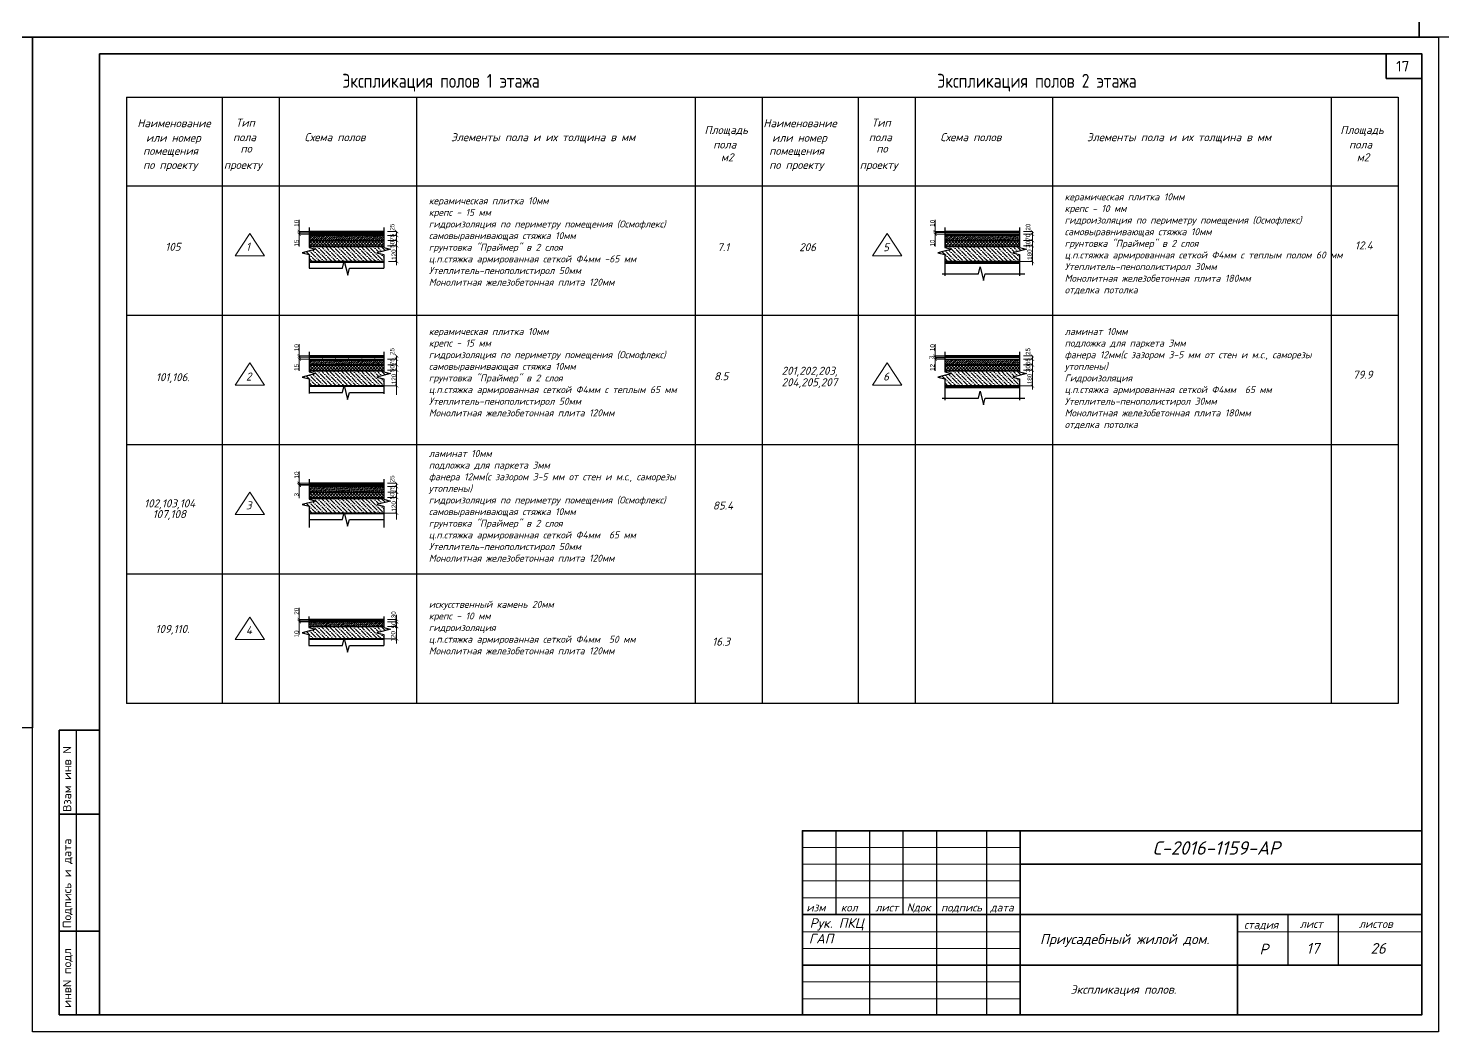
# Model space of a CAD drawing. Extents: x -12289450 to -10763036, y -7834513 to -6150123.
# Drawn here: x -11034430 to -11004010, y -7715920 to -7694349 of the extents above; entities that cross this region are included whole.
import ezdxf

# ---------------------------------------------------------------- set-up
doc = ezdxf.new("R2010")
doc.units = 0
doc.header["$LTSCALE"] = 25
for name, color, linetype in [('003-ТЕКСТ', 7, 'Continuous'), ('1рамка1', 7, 'Continuous'), ('Annotation - Text', 7, 'Continuous'), ('ArchiCAD', 7, 'Continuous'), ('kassa', 7, 'Continuous'), ('Новое', 51, 'Continuous')]:
    doc.layers.add(name, color=color, linetype=linetype)
for name, color, linetype, lineweight in [('SHTRIH', 253, 'Continuous', 5), ('РАЗМЕРЫ AMS', 5, 'Continuous', 15), ('Рамка', 7, 'Continuous', 0), ('таблица', 7, 'Continuous', 30), ('Текст AMS', 7, 'Continuous', 9), ('штриховка', 252, 'Continuous', 9)]:
    doc.layers.add(name, color=color, linetype=linetype, lineweight=lineweight)
doc.styles.add('ARIAL', font='isocpeui.ttf')
doc.styles.add('gismo', font='isocpeui.ttf')
doc.styles.add('GOST 2.304', font='cs_gost2304.shx')
doc.styles.add('SIMP701', font='simplex701.shx')
doc.styles.get("Standard").update_dxf_attribs({"font": 'arial.ttf'})
doc.styles.add('Style-Arial', font='arial.ttf')

# ---------------------------------------------------------------- blocks, each defined once
blk = doc.blocks.new('_ArchTick')
at = {"color": 0, "linetype": 'ByBlock', "const_width": 0.15}
blk.add_lwpolyline([(-0.5, -0.5), (0.5, 0.5)], dxfattribs=at)

msp = doc.modelspace()

# ---------------------------------------------------------------- hatches: boundary and pattern name
at = {"layer": 'SHTRIH', "ltscale": 100}
h = msp.add_hatch(dxfattribs=at)
h.set_pattern_fill('BRASS,_O', color=256, scale=9.545269, angle=90)
h.set_pattern_definition([(90, (878774.76, -1630699.67), (-60.6124584, 4e-15), []), (90, (878744.45, -1630699.67), (-60.6124584, 4e-15), [30.3062292, -15.1531146])])
h.paths.add_polyline_path([(-11028392.3, -7698743.1), (-11026785.3, -7698743.1), (-11026785.3, -7698718.7), (-11028392.3, -7698718.7)])
h = msp.add_hatch(dxfattribs=at)
h.set_pattern_fill('DOLMIT', color=256, scale=3.695928)
h.set_pattern_definition([(0, (-11028392.334, -7698790.86), (0, 23.46914), []), (45, (-11028392.334, -7698790.86), (-46.9383, 46.9383), [33.1904, -66.3808])])
h.paths.add_polyline_path([(-11026785.3, -7698777.9), (-11028392.3, -7698777.9), (-11028392.3, -7698790.9), (-11026785.3, -7698790.9)])
at = {"layer": 'SHTRIH', "ltscale": 4}
h = msp.add_hatch(dxfattribs=at)
h.set_pattern_fill('ANSI36', color=256, scale=9.545269, style=0)
h.set_pattern_definition([(45, (124776.266, -1338704.81), (16.072305134, 58.93178549), [75.765573, -15.1531146, 0, -15.1531146])])
h.paths.add_polyline_path([(-11028392.3, -7698803.8), (-11028392.3, -7698912.3), (-11026785.3, -7698912.3), (-11026785.3, -7698803.8)])
at = {"layer": 'SHTRIH', "ltscale": 100}
h = msp.add_hatch(dxfattribs=at)
h.set_pattern_fill('ANSI37', color=256, scale=14.783713)
h.set_pattern_definition([(45, (124776.266, -1338704.81), (-33.19038159, 33.19038159), []), (135, (124776.266, -1338704.81), (-33.19038159, -33.19038159), [])])
h.paths.add_polyline_path([(-11028392.3, -7698912.3), (-11028392.3, -7699025.1), (-11026785.3, -7699025.1), (-11026785.3, -7698912.3), (-11026788.2, -7698912.3)])
h = msp.add_hatch(dxfattribs=at)
h.set_pattern_fill('BRASS,_O', color=256, scale=9.545269, angle=90)
h.set_pattern_definition([(90, (892449.86, -1630699.67), (-60.6124584, 4e-15), []), (90, (892419.554, -1630699.67), (-60.6124584, 4e-15), [30.3062292, -15.1531146])])
h.paths.add_polyline_path([(-11014717.2, -7698741.5), (-11013110.2, -7698741.5), (-11013110.2, -7698718.7), (-11014717.2, -7698718.7)])
h = msp.add_hatch(dxfattribs=at)
h.set_pattern_fill('DOLMIT', color=256, scale=3.695928)
h.set_pattern_definition([(0, (-11014717.232, -7698790.86), (0, 23.46914), []), (45, (-11014717.23, -7698790.86), (-46.9383, 46.9383), [33.1904, -66.3808])])
h.paths.add_polyline_path([(-11013110.2, -7698777.9), (-11014717.2, -7698777.9), (-11014717.2, -7698790.9), (-11013110.2, -7698790.9)])
at = {"layer": 'SHTRIH', "ltscale": 4}
h = msp.add_hatch(dxfattribs=at)
h.set_pattern_fill('ANSI36', color=256, scale=9.545269, style=0)
h.set_pattern_definition([(45, (138451.368, -1338704.81), (16.072305134, 58.93178549), [75.765573, -15.1531146, 0, -15.1531146])])
h.paths.add_polyline_path([(-11014717.2, -7698796.2), (-11014717.2, -7698912.3), (-11013110.2, -7698912.3), (-11013110.2, -7698796.2)])
at = {"layer": 'SHTRIH', "ltscale": 100}
h = msp.add_hatch(dxfattribs=at)
h.set_pattern_fill('ANSI37', color=256, scale=14.783713)
h.set_pattern_definition([(45, (138451.37, -1338704.81), (-33.19038159, 33.19038159), []), (135, (138451.37, -1338704.81), (-33.19038159, -33.19038159), [])])
h.paths.add_polyline_path([(-11014717.2, -7698912.3), (-11014717.2, -7699025.1), (-11013110.2, -7699025.1), (-11013110.2, -7698912.3), (-11013113.1, -7698912.3)])
at = {"layer": 'SHTRIH', "ltscale": 4}
h = msp.add_hatch(dxfattribs=at)
h.set_pattern_fill('ANSI36', color=256, scale=19.090538, angle=90, style=0)
h.set_pattern_definition([(135, (124776.266, -1338704.81), (-117.86357098, 32.14461027), [151.531146, -30.3062292, 0, -30.3062292])])
h.paths.add_polyline_path([(-11026785.3, -7699363.5), (-11026785.3, -7699211.3), (-11026933.2, -7699174.4), (-11026637.5, -7699100.4), (-11026785.3, -7699063.5), (-11026785.3, -7699042.5), (-11028392.3, -7699042.5), (-11028392.3, -7699063.5), (-11028244.5, -7699100.4), (-11028540.2, -7699174.4), (-11028392.3, -7699211.3), (-11028392.3, -7699363.5)])
h = msp.add_hatch(dxfattribs=at)
h.set_pattern_fill('ANSI36', color=256, scale=19.090538, angle=90, style=0)
h.set_pattern_definition([(135, (138451.37, -1338704.81), (-117.86357098, 32.14461027), [151.531146, -30.3062292, 0, -30.3062292])])
h.paths.add_polyline_path([(-11013110.2, -7699363.5), (-11013110.2, -7699211.3), (-11013258.1, -7699174.4), (-11012962.4, -7699100.4), (-11013110.2, -7699063.5), (-11013110.2, -7699042.5), (-11014717.2, -7699042.5), (-11014717.2, -7699063.5), (-11014569.4, -7699100.4), (-11014865.1, -7699174.4), (-11014717.2, -7699211.3), (-11014717.2, -7699363.5)])
at = {"layer": 'SHTRIH', "ltscale": 100}
h = msp.add_hatch(dxfattribs=at)
h.set_pattern_fill('BRASS,_O', color=256, scale=9.545269, angle=90)
h.set_pattern_definition([(90, (878774.715, -1633372.496), (-60.6124584, 4e-15), []), (90, (878744.41, -1633372.496), (-60.6124584, 4e-15), [30.3062292, -15.1531146])])
h.paths.add_polyline_path([(-11028392.4, -7701391.6), (-11028392.4, -7701421.1), (-11026785.4, -7701421.1), (-11026785.4, -7701391.6)])
h = msp.add_hatch(dxfattribs=at)
h.set_pattern_fill('BRASS,_O', color=256, scale=9.545269, angle=90)
h.set_pattern_definition([(90, (892449.805, -1633372.496), (-60.6124584, 4e-15), []), (90, (892419.5, -1633372.496), (-60.6124584, 4e-15), [30.3062292, -15.1531146])])
h.paths.add_polyline_path([(-11014717.3, -7701391.6), (-11014717.3, -7701421.1), (-11013110.3, -7701421.1), (-11013110.3, -7701391.6)])
h = msp.add_hatch(dxfattribs=at)
h.set_pattern_fill('DOLMIT', color=256, scale=3.695928)
h.set_pattern_definition([(0, (-11028392.378, -7701463.688), (0, 23.46914), []), (45, (-11028392.38, -7701463.69), (-46.9383, 46.9383), [33.1904, -66.3808])])
h.paths.add_polyline_path([(-11026785.4, -7701450.7), (-11028392.4, -7701450.7), (-11028392.4, -7701463.7), (-11026785.4, -7701463.7)])
at = {"layer": 'SHTRIH', "ltscale": 4}
h = msp.add_hatch(dxfattribs=at)
h.set_pattern_fill('ANSI36', color=256, scale=9.545269, style=0)
h.set_pattern_definition([(45, (124776.223, -1341377.64), (16.072305134, 58.93178549), [75.765573, -15.1531146, 0, -15.1531146])])
h.paths.add_polyline_path([(-11026785.4, -7701486.3), (-11028392.4, -7701486.3), (-11028392.4, -7701585.1), (-11026785.4, -7701585.1)])
at = {"layer": 'SHTRIH', "ltscale": 100}
h = msp.add_hatch(dxfattribs=at)
h.set_pattern_fill('ANSI37', color=256, scale=14.783713)
h.set_pattern_definition([(45, (124776.223, -1341377.64), (-33.19038159, 33.19038159), []), (135, (124776.223, -1341377.64), (-33.19038159, -33.19038159), [])])
h.paths.add_polyline_path([(-11028392.4, -7701585.1), (-11028392.4, -7701697.9), (-11026785.4, -7701697.9), (-11026785.4, -7701585.1), (-11026788.3, -7701585.1)])
at = {"layer": 'SHTRIH', "ltscale": 4}
h = msp.add_hatch(dxfattribs=at)
h.set_pattern_fill('ANSI36', color=256, scale=9.545269, style=0)
h.set_pattern_definition([(45, (138451.312, -1341377.64), (16.072305134, 58.93178549), [75.765573, -15.1531146, 0, -15.1531146])])
h.paths.add_polyline_path([(-11014717.3, -7701463.7), (-11014717.3, -7701585.1), (-11013110.3, -7701585.1), (-11013110.3, -7701463.7)])
at = {"layer": 'SHTRIH', "ltscale": 100}
h = msp.add_hatch(dxfattribs=at)
h.set_pattern_fill('ANSI37', color=256, scale=14.783713)
h.set_pattern_definition([(45, (138451.312, -1341377.64), (-33.19038159, 33.19038159), []), (135, (138451.312, -1341377.64), (-33.19038159, -33.19038159), [])])
h.paths.add_polyline_path([(-11014717.3, -7701585.1), (-11014717.3, -7701697.9), (-11013110.3, -7701697.9), (-11013110.3, -7701585.1), (-11013113.2, -7701585.1)])
at = {"layer": 'SHTRIH', "ltscale": 4}
h = msp.add_hatch(dxfattribs=at)
h.set_pattern_fill('ANSI36', color=256, scale=19.090538, angle=90, style=0)
h.set_pattern_definition([(135, (124776.22, -1341377.64), (-117.86357098, 32.14461027), [151.531146, -30.3062292, 0, -30.3062292])])
h.paths.add_polyline_path([(-11026785.4, -7702036.4), (-11026785.4, -7701884.1), (-11026933.2, -7701847.2), (-11026637.5, -7701773.3), (-11026785.4, -7701736.3), (-11026785.4, -7701715.3), (-11028392.4, -7701715.3), (-11028392.4, -7701736.3), (-11028244.5, -7701773.3), (-11028540.2, -7701847.2), (-11028392.4, -7701884.1), (-11028392.4, -7702036.4)])
h = msp.add_hatch(dxfattribs=at)
h.set_pattern_fill('ANSI36', color=256, scale=19.090538, angle=90, style=0)
h.set_pattern_definition([(135, (138451.31, -1341377.64), (-117.86357098, 32.14461027), [151.531146, -30.3062292, 0, -30.3062292])])
h.paths.add_polyline_path([(-11013110.3, -7702036.4), (-11013110.3, -7701884.1), (-11013258.1, -7701847.2), (-11012962.5, -7701773.3), (-11013110.3, -7701736.3), (-11013110.3, -7701715.3), (-11014717.3, -7701715.3), (-11014717.3, -7701736.3), (-11014569.5, -7701773.3), (-11014865.1, -7701847.2), (-11014717.3, -7701884.1), (-11014717.3, -7702036.4)])
h = msp.add_hatch(dxfattribs=at)
h.set_pattern_fill('ANSI36', color=256, scale=9.545269, style=0)
h.set_pattern_definition([(45, (124776.28, -1344116.06), (16.072305134, 58.93178549), [75.765573, -15.1531146, 0, -15.1531146])])
h.paths.add_polyline_path([(-11028392.3, -7704202.1), (-11028392.3, -7704323.5), (-11026785.3, -7704323.5), (-11026785.3, -7704202.1)])
at = {"layer": 'SHTRIH', "ltscale": 100}
h = msp.add_hatch(dxfattribs=at)
h.set_pattern_fill('ANSI37', color=256, scale=14.783713)
h.set_pattern_definition([(45, (124776.28, -1344116.06), (-33.19038159, 33.19038159), []), (135, (124776.28, -1344116.06), (-33.19038159, -33.19038159), [])])
h.paths.add_polyline_path([(-11028392.3, -7704323.5), (-11028392.3, -7704436.3), (-11026785.3, -7704436.3), (-11026785.3, -7704323.5), (-11026788.2, -7704323.5)])
at = {"layer": 'SHTRIH', "ltscale": 4}
h = msp.add_hatch(dxfattribs=at)
h.set_pattern_fill('ANSI36', color=256, scale=19.090538, angle=90, style=0)
h.set_pattern_definition([(135, (124776.28, -1344116.06), (-117.86357098, 32.14461027), [151.531146, -30.3062292, 0, -30.3062292])])
h.paths.add_polyline_path([(-11026785.3, -7704774.8), (-11026785.3, -7704622.6), (-11026933.2, -7704585.6), (-11026637.5, -7704511.7), (-11026785.3, -7704474.7), (-11026785.3, -7704453.7), (-11028392.3, -7704453.7), (-11028392.3, -7704474.7), (-11028244.5, -7704511.7), (-11028540.2, -7704585.6), (-11028392.3, -7704622.6), (-11028392.3, -7704774.8)])
at = {"layer": 'SHTRIH', "ltscale": 100}
h = msp.add_hatch(dxfattribs=at)
h.set_pattern_fill('BRASS,_O', color=256, scale=9.545269, angle=90)
h.set_pattern_definition([(90, (878774.32, -1639039.23), (-60.6124584, 4e-15), []), (90, (878744.015, -1639039.23), (-60.6124584, 4e-15), [30.3062292, -15.1531146])])
h.paths.add_polyline_path([(-11028392.8, -7707058.3), (-11028392.8, -7707087.9), (-11026785.8, -7707087.9), (-11026785.8, -7707058.3)])
at = {"layer": 'SHTRIH', "ltscale": 4}
h = msp.add_hatch(dxfattribs=at)
h.set_pattern_fill('ANSI36', color=256, scale=9.545269, style=0)
h.set_pattern_definition([(45, (124775.83, -1346990.805), (16.072305134, 58.93178549), [75.765573, -15.1531146, 0, -15.1531146])])
h.paths.add_polyline_path([(-11026785.8, -7707109.9), (-11028392.8, -7707109.9), (-11028392.8, -7707211.1), (-11026785.8, -7707211.1)])
h = msp.add_hatch(dxfattribs=at)
h.set_pattern_fill('ANSI36', color=256, scale=19.090538, angle=90, style=0)
h.set_pattern_definition([(135, (124775.83, -1346873.5), (-117.86357098, 32.14461027), [151.531146, -30.3062292, 0, -30.3062292])])
h.paths.add_polyline_path([(-11026785.8, -7707473.1), (-11026785.8, -7707380), (-11026933.6, -7707343), (-11026637.9, -7707269.1), (-11026785.8, -7707232.2), (-11026785.8, -7707211.1), (-11028392.8, -7707211.1), (-11028392.8, -7707232.2), (-11028244.9, -7707269.1), (-11028540.6, -7707343), (-11028392.8, -7707380), (-11028392.8, -7707473.1)])

# ---------------------------------------------------------------- linework, layer by layer
at = {"lineweight": 30}
for p, q in [((-11032318.6, -7695831.4), (-11018643.3, -7695831.4)), ((-11032318.6, -7695831.4), (-11032318.3, -7708862.9)), ((-11030259.8, -7695831.4), (-11030259.6, -7708862.9)), ((-11029033.2, -7695831.4), (-11029033, -7708862.9)), ((-11026077.7, -7695831.4), (-11026077.4, -7708862.9)), ((-11020085.9, -7695831.7), (-11020085.6, -7708862.9)), ((-11018643.6, -7695831.4), (-11004968.3, -7695831.4)), ((-11018643.5, -7695831.4), (-11018643.1, -7708862.9)), ((-11016584.8, -7695831.4), (-11016584.5, -7708862.9)), ((-11015358.2, -7695831.4), (-11015357.9, -7708862.9)), ((-11012402.7, -7695831.4), (-11012402.4, -7708862.9)), ((-11006410.9, -7695831.7), (-11006410.6, -7708862.9)), ((-11004968.6, -7695831.4), (-11004968.6, -7708862.9)), ((-11018643.3, -7697743), (-11032318.6, -7697743)), ((-11004968.6, -7697743), (-11018643.8, -7697743)), ((-11004968.3, -7697743), (-11018643.6, -7697743)), ((-11018643.3, -7700522.9), (-11032318.5, -7700522.9)), ((-11018643.3, -7700522.9), (-11032318.5, -7700522.9)), ((-11004968.6, -7700522.9), (-11018643.8, -7700522.9)), ((-11018643.3, -7703302.9), (-11032318.4, -7703302.9)), ((-11004968.6, -7703302.9), (-11018643.8, -7703302.9)), ((-11018643.8, -7706082.9), (-11032319, -7706082.9)), ((-11018643.8, -7708862.9), (-11032319, -7708862.9)), ((-11018643.1, -7708862.9), (-11032318.3, -7708862.9)), ((-11004968, -7708862.9), (-11018643.1, -7708862.9))]:
    msp.add_line(p, q, dxfattribs=at)
at = {"linetype": 'Continuous', "lineweight": 30}
msp.add_line((-11032899.6, -7711480), (-11032899.6, -7710293.9), dxfattribs=at)
at = {"layer": '1рамка1', "color": 5, "ltscale": 10}
for p, q in [((-11028392.3, -7698777.9), (-11026785.3, -7698777.9)), ((-11014717.2, -7698777.9), (-11013110.2, -7698777.9)), ((-11028392.3, -7699363.5), (-11026785.3, -7699363.5)), ((-11028392.3, -7699373.2), (-11026785.3, -7699373.2)), ((-11014717.3, -7699395), (-11013110.3, -7699395)), ((-11028392.4, -7701421.1), (-11026785.4, -7701421.1)), ((-11014717.3, -7701421.1), (-11013110.3, -7701421.1)), ((-11028392.4, -7702036.4), (-11026785.4, -7702036.4)), ((-11014717.3, -7702067.8), (-11013110.3, -7702067.8)), ((-11028392.3, -7704159.6), (-11026785.3, -7704159.6)), ((-11028392.3, -7704174), (-11026785.3, -7704174)), ((-11028392.4, -7704765.1), (-11026785.4, -7704765.1)), ((-11028392.4, -7704774.8), (-11026785.4, -7704774.8)), ((-11028392.8, -7707087.9), (-11026785.8, -7707087.9))]:
    msp.add_line(p, q, dxfattribs=at)
at = {"layer": '1рамка1', "color": 5, "lineweight": 40, "ltscale": 10}
for p, q in [((-11028392.3, -7698912.3), (-11026785.3, -7698912.3)), ((-11014717.2, -7698912.3), (-11013110.2, -7698912.3)), ((-11028392.3, -7699363.5), (-11026785.3, -7699363.5)), ((-11014717.1, -7699363.5), (-11013110.2, -7699363.5)), ((-11028392.4, -7701585.1), (-11026785.4, -7701585.1)), ((-11014717.3, -7701585.1), (-11013110.3, -7701585.1)), ((-11028392.3, -7702036.4), (-11026785.3, -7702036.4)), ((-11014717.2, -7702036.4), (-11013110.2, -7702036.4)), ((-11028392.3, -7704323.5), (-11026785.3, -7704323.5)), ((-11028392.2, -7704774.8), (-11026785.2, -7704774.8)), ((-11028392.7, -7707473.1), (-11026785.7, -7707473.1))]:
    msp.add_line(p, q, dxfattribs=at)
at = {"layer": '1рамка1', "color": 5, "lineweight": 30, "ltscale": 10}
for p, q in [((-11028392.3, -7699025.1), (-11026785.3, -7699025.1)), ((-11014717.2, -7699025.1), (-11013110.2, -7699025.1)), ((-11028392.4, -7701697.9), (-11026785.4, -7701697.9)), ((-11014717.3, -7701697.9), (-11013110.3, -7701697.9)), ((-11028392.3, -7704436.3), (-11026785.3, -7704436.3)), ((-11028392.8, -7707211.1), (-11026785.8, -7707211.1)), ((-11028392.8, -7707211.1), (-11026785.8, -7707211.1))]:
    msp.add_line(p, q, dxfattribs=at)
at = {"layer": '1рамка1', "color": 5, "linetype": 'Continuous', "ltscale": 10}
for points in [[(-11028392.3, -7698628.2), (-11028392.3, -7699063.5), (-11028244.5, -7699100.4), (-11028540.2, -7699174.4), (-11028392.3, -7699211.3), (-11028392.3, -7699505.2)], [(-11026785.3, -7698628.2), (-11026785.3, -7699063.5), (-11026637.5, -7699100.4), (-11026933.2, -7699174.4), (-11026785.3, -7699211.3), (-11026785.3, -7699505.2)], [(-11014717.2, -7698628.2), (-11014717.2, -7699063.5), (-11014569.4, -7699100.4), (-11014865.1, -7699174.4), (-11014717.2, -7699211.3), (-11014717.2, -7699671.9)], [(-11013110.2, -7698628.2), (-11013110.2, -7699063.5), (-11012962.4, -7699100.4), (-11013258.1, -7699174.4), (-11013110.2, -7699211.3), (-11013110.2, -7699671.9)], [(-11028392.3, -7699505.2), (-11027671.7, -7699505.2), (-11027634.7, -7699357.3), (-11027560.8, -7699653), (-11027523.8, -7699505.2), (-11026785.3, -7699505.2)], [(-11014778, -7699625.6), (-11013996.7, -7699625.6), (-11013959.7, -7699477.8), (-11013885.8, -7699773.5), (-11013848.8, -7699625.6), (-11012999.4, -7699625.6)], [(-11028392.4, -7701301.1), (-11028392.4, -7701736.3), (-11028244.5, -7701773.3), (-11028540.2, -7701847.2), (-11028392.4, -7701884.1), (-11028392.4, -7702201)], [(-11026785.4, -7701301.1), (-11026785.4, -7701736.3), (-11026637.5, -7701773.3), (-11026933.2, -7701847.2), (-11026785.4, -7701884.1), (-11026785.4, -7702210.4)], [(-11014717.3, -7701301.1), (-11014717.3, -7701736.3), (-11014569.5, -7701773.3), (-11014865.1, -7701847.2), (-11014717.3, -7701884.1), (-11014717.3, -7702344.7)], [(-11013110.3, -7701301.1), (-11013110.3, -7701736.3), (-11012962.5, -7701773.3), (-11013258.1, -7701847.2), (-11013110.3, -7701884.1), (-11013110.3, -7702344.7)], [(-11028392.4, -7702178), (-11027671.8, -7702178), (-11027634.8, -7702030.2), (-11027560.9, -7702325.8), (-11027524, -7702178), (-11026785.4, -7702178)], [(-11014778, -7702298.5), (-11013996.7, -7702298.5), (-11013959.8, -7702150.6), (-11013885.8, -7702446.3), (-11013848.9, -7702298.5), (-11012999.4, -7702298.5)], [(-11028392.3, -7704039.5), (-11028392.3, -7704474.7), (-11028244.5, -7704511.7), (-11028540.2, -7704585.6), (-11028392.3, -7704622.6), (-11028392.3, -7705083.1)], [(-11028392.4, -7704039.5), (-11028392.4, -7704474.7), (-11028244.5, -7704511.7), (-11028540.2, -7704585.6), (-11028392.4, -7704622.6), (-11028392.4, -7704906.8)], [(-11026785.3, -7704039.5), (-11026785.3, -7704474.7), (-11026637.5, -7704511.7), (-11026933.2, -7704585.6), (-11026785.3, -7704622.6), (-11026785.3, -7705083.1)], [(-11026785.4, -7704039.5), (-11026785.4, -7704474.7), (-11026637.5, -7704511.7), (-11026933.2, -7704585.6), (-11026785.4, -7704622.6), (-11026785.3, -7704906.8)], [(-11028392.4, -7704906.8), (-11027671.8, -7704906.8), (-11027634.8, -7704759), (-11027560.9, -7705054.6), (-11027524, -7704906.8), (-11026785.4, -7704906.8)], [(-11028392.8, -7706990.3), (-11028392.8, -7707232.2), (-11028244.9, -7707269.1), (-11028540.6, -7707343), (-11028392.8, -7707380), (-11028392.8, -7707614.7)], [(-11026785.8, -7706990.3), (-11026785.8, -7707232.2), (-11026637.9, -7707269.1), (-11026933.6, -7707343), (-11026785.8, -7707380), (-11026785.8, -7707614.7)], [(-11028392.8, -7707614.7), (-11027672.2, -7707614.7), (-11027635.3, -7707466.9), (-11027561.4, -7707762.6), (-11027524.4, -7707614.7), (-11026785.8, -7707614.7)]]:
    msp.add_lwpolyline(points, dxfattribs=at)
at = {"layer": 'ArchiCAD', "color": 7, "linetype": 'Continuous', "lineweight": 35}
for p, q in [((-11033763.5, -7709439.9), (-11032899.6, -7709439.9)), ((-11033763.5, -7709439.9), (-11033763.5, -7715559.8)), ((-11033763.6, -7711239.8), (-11032899.6, -7711239.8)), ((-11017780.1, -7711599.8), (-11004460.1, -7711599.8)), ((-11013100.1, -7711599.8), (-11013100.1, -7715559.8)), ((-11013100.1, -7712319.8), (-11004460.1, -7712319.8)), ((-11017780.1, -7713399.8), (-11004460.1, -7713399.8)), ((-11008420.1, -7713399.8), (-11008420.1, -7715559.8)), ((-11033763.6, -7713759.8), (-11032899.6, -7713759.8)), ((-11017780.1, -7714491.2), (-11004460.1, -7714491.2)), ((-11033763.6, -7715559.8), (-11032899.6, -7715559.8))]:
    msp.add_line(p, q, dxfattribs=at)
at = {"layer": 'ArchiCAD', "color": 7, "linetype": 'Continuous', "lineweight": 25}
msp.add_line((-11032899.6, -7715198.7), (-11032899.6, -7711239.8), dxfattribs=at)
at = {"layer": 'ArchiCAD', "color": 7, "linetype": 'Continuous', "lineweight": 35}
for points in [[(-11032899.6, -7694896.2), (-11004460.1, -7694896.2), (-11004460.1, -7715559.8), (-11032899.6, -7715559.8)], [(-11004460.1, -7715559.8), (-11017780.1, -7715559.8), (-11017780.1, -7711599.8), (-11004460.1, -7711599.8), (-11004460.1, -7715559.8)]]:
    msp.add_lwpolyline(points, close=True, dxfattribs=at)
at = {"layer": 'ArchiCAD', "color": 7, "linetype": 'Continuous', "lineweight": 35, "extrusion": (1, 0, 0), "elevation": -11005222.4}
msp.add_lwpolyline([(-7694896.2, 0), (-7695429.8, 0)], dxfattribs=at)
at = {"layer": 'ArchiCAD', "color": 7, "linetype": 'Continuous', "lineweight": 35, "extrusion": (0, 1, 0), "elevation": -7695429.8}
msp.add_lwpolyline([(11005222.4, 0), (11004460.1, 0)], dxfattribs=at)
at = {"layer": 'kassa', "lineweight": 15}
for p, q in [((-11017780.1, -7711959.8), (-11013100.1, -7711959.8)), ((-11013100.1, -7712319.8), (-11017780.1, -7712319.8)), ((-11017780.1, -7712679.8), (-11013100.1, -7712679.8)), ((-11017780.1, -7713039.8), (-11013100.1, -7713039.8)), ((-11017780.1, -7713771.2), (-11013100.1, -7713771.2)), ((-11008420.1, -7713771.2), (-11004460.1, -7713771.2)), ((-11017780.1, -7714131.2), (-11013100.1, -7714131.2)), ((-11017780.1, -7714491.2), (-11013100.1, -7714491.2)), ((-11017780.1, -7714851.2), (-11013100.1, -7714851.2)), ((-11017780.1, -7715211.2), (-11013100.1, -7715211.2))]:
    msp.add_line(p, q, dxfattribs=at)
at = {"layer": 'Новое', "color": 7, "linetype": 'Continuous'}
for p, q in [((-11033403.5, -7709439.9), (-11033403.5, -7715559.8)), ((-11017780.1, -7711599.8), (-11017780.1, -7715559.8)), ((-11017060.1, -7711599.8), (-11017060.1, -7713399.8)), ((-11016340.1, -7711599.8), (-11016340.1, -7715559.8)), ((-11015620.1, -7711599.8), (-11015620.1, -7713399.8)), ((-11014900.1, -7711599.8), (-11014900.1, -7715559.8)), ((-11013820.1, -7711599.8), (-11013820.1, -7715559.8)), ((-11007340.1, -7713399.8), (-11007340.1, -7714491.2)), ((-11006260.1, -7713399.8), (-11006260.1, -7714491.2))]:
    msp.add_line(p, q, dxfattribs=at)
for points in [[(-11036019.4, -7672261.3), (-11004519.6, -7672261.3), (-11004519.6, -7694536.2), (-11036019.4, -7694536.2)], [(-11036019.4, -7672261.3), (-11004519.6, -7672261.3), (-11004519.6, -7694536.2), (-11036019.4, -7694536.2)], [(-11004519.6, -7672261.3), (-10973019.7, -7672261.3), (-10973019.7, -7694536.2), (-11004519.6, -7694536.2)], [(-11004519.6, -7672261.3), (-10973019.7, -7672261.3), (-10973019.7, -7694536.2), (-11004519.6, -7694536.2)], [(-11055339.4, -7694536.2), (-11034339.6, -7694536.2), (-11034339.6, -7709386), (-11055339.4, -7709386)], [(-11055339.4, -7694536.2), (-11034339.6, -7694536.2), (-11034339.6, -7709386), (-11055339.4, -7709386)], [(-11034339.6, -7694536.2), (-11004100.1, -7694536.2), (-11004100.1, -7715919.8), (-11034339.6, -7715919.8)], [(-11034339.6, -7694536.2), (-11004100.1, -7694536.2), (-11004100.1, -7715919.8), (-11034339.6, -7715919.8)]]:
    msp.add_lwpolyline(points, close=True, dxfattribs=at)
at = {"layer": 'РАЗМЕРЫ AMS'}
for p, q in [((-11028600.5, -7698718.7), (-11028600.5, -7698465)), ((-11014925.4, -7698718.7), (-11014925.4, -7698465)), ((-11028392.3, -7698777.9), (-11028601.5, -7698777.9)), ((-11028392.3, -7698718.7), (-11028601.1, -7698718.7)), ((-11028392.3, -7698743.1), (-11028601.1, -7698743.1)), ((-11028600.9, -7698748.3), (-11028600.9, -7698777.9)), ((-11028600.9, -7698777.9), (-11028600.9, -7699040.7)), ((-11028600.5, -7698748.3), (-11028600.5, -7698718.7)), ((-11026702.6, -7698718.7), (-11026508.4, -7698718.7)), ((-11026702.6, -7698803.4), (-11026508.4, -7698803.4)), ((-11026699.5, -7698912.3), (-11026507.5, -7698912.3)), ((-11026509, -7698718.7), (-11026509, -7699086.3)), ((-11014717.2, -7698741.5), (-11014926.4, -7698741.5)), ((-11014717.2, -7698777.9), (-11014926.4, -7698777.9)), ((-11014717.2, -7698718.7), (-11014926, -7698718.7)), ((-11014925.8, -7698748.3), (-11014925.8, -7698777.9)), ((-11014925.8, -7698777.9), (-11014925.8, -7699040.7)), ((-11014925.4, -7698748.3), (-11014925.4, -7698718.7)), ((-11013027.5, -7698718.7), (-11012833.3, -7698718.7)), ((-11013027.5, -7698777.9), (-11012833.3, -7698777.9)), ((-11013024.4, -7698912.3), (-11012832.4, -7698912.3)), ((-11012833.9, -7698718.7), (-11012833.9, -7699086.3)), ((-11012833, -7698913.7), (-11012833, -7699413.8)), ((-11026701.1, -7699025.1), (-11026507.5, -7699025.1)), ((-11026508, -7699086.3), (-11026508, -7699441.6)), ((-11013026, -7699025.1), (-11012832.4, -7699025.1)), ((-11012832.9, -7699086.3), (-11012832.9, -7699441.6)), ((-11026680.5, -7699363.5), (-11026507.5, -7699363.5)), ((-11013110.2, -7699363.5), (-11012832.4, -7699363.5)), ((-11028392.4, -7701391.6), (-11028601.1, -7701391.6)), ((-11028600.5, -7701391.6), (-11028600.5, -7701137.8)), ((-11028600.5, -7701421.1), (-11028600.5, -7701391.6)), ((-11026509, -7701391.6), (-11026509, -7701759.2)), ((-11014717.3, -7701391.6), (-11014926, -7701391.6)), ((-11014925.4, -7701391.6), (-11014925.4, -7701137.8)), ((-11014925.4, -7701421.1), (-11014925.4, -7701391.6)), ((-11013027.5, -7701391.6), (-11012833.3, -7701391.6)), ((-11012833.9, -7701391.6), (-11012833.9, -7701759.2)), ((-11028392.4, -7701421.1), (-11028601.6, -7701421.1)), ((-11028392.4, -7701463.7), (-11028601.6, -7701463.7)), ((-11028392.4, -7701421.1), (-11028601.1, -7701421.1)), ((-11028601, -7701421.1), (-11028601, -7701450.7)), ((-11028601, -7701450.7), (-11028601, -7701713.6)), ((-11026702.6, -7701463.7), (-11026508.4, -7701463.7)), ((-11026701.1, -7701697.9), (-11026507.5, -7701697.9)), ((-11026699.6, -7701585.1), (-11026507.5, -7701585.1)), ((-11026508.2, -7701586.6), (-11026508.2, -7702225.1)), ((-11026508.2, -7701586.6), (-11026508, -7702114.4)), ((-11026508.1, -7701586.6), (-11026508.1, -7702225.1)), ((-11014717.3, -7701421.1), (-11014926.5, -7701421.1)), ((-11014717.3, -7701463.7), (-11014926.5, -7701463.7)), ((-11014717.3, -7701421.1), (-11014926, -7701421.1)), ((-11014717.3, -7701430.1), (-11014926, -7701430.1)), ((-11014925.9, -7701421.1), (-11014925.9, -7701450.7)), ((-11014925.9, -7701450.7), (-11014925.9, -7701713.6)), ((-11013027.5, -7701463.7), (-11012833.3, -7701463.7)), ((-11013026, -7701697.9), (-11012832.4, -7701697.9)), ((-11013024.5, -7701585.1), (-11012832.4, -7701585.1)), ((-11012833.1, -7701586.6), (-11012833, -7702114.4)), ((-11026508.1, -7701759.2), (-11026508.1, -7702114.4)), ((-11026508.1, -7701759.2), (-11026508.1, -7702114.4)), ((-11026508, -7701759.2), (-11026508, -7702114.4)), ((-11012833, -7701759.2), (-11012833, -7702114.4)), ((-11026785.4, -7702036.4), (-11026507.5, -7702036.4)), ((-11026785.3, -7702036.4), (-11026507.4, -7702036.4)), ((-11026680.5, -7702036.4), (-11026507.5, -7702036.4)), ((-11013110.3, -7702036.4), (-11012832.4, -7702036.4)), ((-11028392.3, -7704130), (-11028601.1, -7704130)), ((-11028600.5, -7704130), (-11028600.5, -7703876.2)), ((-11028600.5, -7704159.6), (-11028600.5, -7704130)), ((-11026702.6, -7704130), (-11026508.4, -7704130)), ((-11026509, -7704130), (-11026509, -7704497.6)), ((-11028392.3, -7704159.6), (-11028601.5, -7704159.6)), ((-11028392.3, -7704173.5), (-11028601.5, -7704173.5)), ((-11028392.3, -7704159.6), (-11028601.1, -7704159.6)), ((-11028600.9, -7704159.6), (-11028600.9, -7704189.1)), ((-11028600.9, -7704189.1), (-11028600.9, -7704452)), ((-11026702.6, -7704202.1), (-11026508.4, -7704202.1)), ((-11026701, -7704436.3), (-11026507.4, -7704436.3)), ((-11026699.5, -7704323.5), (-11026507.4, -7704323.5)), ((-11026508.2, -7704325), (-11026507.4, -7704774.9)), ((-11026508.1, -7704325), (-11026508.1, -7704907.7)), ((-11026508.1, -7704497.6), (-11026508.1, -7704852.9)), ((-11026508, -7704497.6), (-11026508, -7704852.9)), ((-11026785.3, -7704774.8), (-11026507.4, -7704774.8)), ((-11026680.5, -7704774.8), (-11026507.5, -7704774.8)), ((-11028600.9, -7707058.3), (-11028600.9, -7706804.5)), ((-11028392.8, -7707087.9), (-11028602, -7707087.9)), ((-11028392.8, -7707109.9), (-11028602, -7707109.9)), ((-11028392.8, -7707058.3), (-11028601.5, -7707058.3)), ((-11028392.8, -7707087.9), (-11028601.5, -7707087.9)), ((-11028601.4, -7707087.9), (-11028601.4, -7707117.4)), ((-11028601.4, -7707117.4), (-11028601.4, -7707380.3)), ((-11028600.9, -7707087.9), (-11028600.9, -7707058.3)), ((-11026703, -7707058.3), (-11026508.8, -7707058.3)), ((-11026703, -7707109.9), (-11026508.8, -7707109.9)), ((-11026509.4, -7707071.2), (-11026509.4, -7707255)), ((-11026508.6, -7706959.5), (-11026508.6, -7707490.1)), ((-11026508.6, -7707023.3), (-11026508.6, -7707572.6)), ((-11026508.6, -7707082.4), (-11026508.6, -7707518.1)), ((-11026785.8, -7707473.1), (-11026507.9, -7707473.1)), ((-11026701.5, -7707211.1), (-11026507.9, -7707211.1)), ((-11026700, -7707211.1), (-11026507.9, -7707211.1)), ((-11026692, -7707473.1), (-11026507.8, -7707473.1)), ((-11026508.5, -7707255), (-11026508.6, -7707518.1))]:
    msp.add_line(p, q, dxfattribs=at)
at = {"layer": 'Рамка', "color": 0}
for points in [[(-11029979.6, -7699241.8), (-11029346.6, -7699241.8), (-11029663.1, -7698760.1), (-11029979.6, -7699241.8)], [(-11016275.4, -7699241.8), (-11015642.4, -7699241.8), (-11015958.9, -7698760.1), (-11016275.4, -7699241.8)], [(-11029979.5, -7702021.8), (-11029346.5, -7702021.8), (-11029663, -7701540.1), (-11029979.5, -7702021.8)], [(-11029979.5, -7702021.8), (-11029346.5, -7702021.8), (-11029663, -7701540.1), (-11029979.5, -7702021.8)], [(-11016275.4, -7702021.8), (-11015642.4, -7702021.8), (-11015958.9, -7701540.1), (-11016275.4, -7702021.8)], [(-11029979.6, -7704801.8), (-11029346.6, -7704801.8), (-11029663.1, -7704320), (-11029979.6, -7704801.8)], [(-11029980, -7707486.5), (-11029347, -7707486.5), (-11029663.5, -7707004.8), (-11029980, -7707486.5)], [(-11029980, -7707486.5), (-11029347, -7707486.5), (-11029663.5, -7707004.8), (-11029980, -7707486.5)]]:
    msp.add_lwpolyline(points, dxfattribs=at)
at = {"layer": 'таблица', "ltscale": 500}
msp.add_line((-11032899.6, -7712559.8), (-11032899.6, -7715123.4), dxfattribs=at)
at = {"layer": 'штриховка', "color": 5, "lineweight": 40}
for p, q in [((-11028392.3, -7698718.7), (-11026785.3, -7698718.7)), ((-11014717.2, -7698718.7), (-11013110.2, -7698718.7)), ((-11028392.4, -7701391.6), (-11026785.4, -7701391.6)), ((-11014717.3, -7701391.6), (-11013110.3, -7701391.6)), ((-11014717.3, -7701391.6), (-11013110.3, -7701391.6)), ((-11028392.3, -7704130), (-11026785.3, -7704130)), ((-11028392.8, -7707058.3), (-11026785.8, -7707058.3))]:
    msp.add_line(p, q, dxfattribs=at)
at = {"layer": 'штриховка', "color": 5, "lineweight": 25}
for p, q in [((-11028392.3, -7698743.1), (-11026785.3, -7698743.1)), ((-11028392.3, -7698777.9), (-11026785.3, -7698777.9)), ((-11028392.3, -7698803.8), (-11026785.3, -7698803.8)), ((-11014717.2, -7698741.5), (-11013110.2, -7698741.5)), ((-11014717.2, -7698777.9), (-11013110.2, -7698777.9)), ((-11014717.2, -7698796.2), (-11013110.2, -7698796.2)), ((-11028392.3, -7699042.5), (-11026785.3, -7699042.5)), ((-11014717.2, -7699042.5), (-11013110.2, -7699042.5)), ((-11028392.4, -7701421.1), (-11026785.4, -7701421.1)), ((-11028392.4, -7701463.7), (-11026785.4, -7701463.7)), ((-11028392.4, -7701486.3), (-11026785.4, -7701486.3)), ((-11014717.3, -7701421.1), (-11013110.3, -7701421.1)), ((-11014717.3, -7701463.7), (-11013110.3, -7701463.7)), ((-11014717.3, -7701463.7), (-11013110.3, -7701463.7)), ((-11028392.4, -7701715.3), (-11026785.4, -7701715.3)), ((-11014717.3, -7701715.3), (-11013110.3, -7701715.3)), ((-11028392.3, -7704159.6), (-11026785.3, -7704159.6)), ((-11028392.3, -7704202.1), (-11026785.3, -7704202.1)), ((-11028392.3, -7704453.7), (-11026785.3, -7704453.7)), ((-11028392.8, -7707087.9), (-11026785.8, -7707087.9)), ((-11028392.8, -7707109.9), (-11026785.8, -7707109.9)), ((-11028392.8, -7707211.1), (-11026785.8, -7707211.1))]:
    msp.add_line(p, q, dxfattribs=at)

# ---------------------------------------------------------------- block references
at = {"layer": 'РАЗМЕРЫ AMS', "xscale": 71.5895177909625, "yscale": 71.5895177909625, "zscale": 71.5895177909625}
for p, rotation in [((-11028600.9, -7698748.3), 90), ((-11028600.9, -7698777.9), 270), ((-11028600.5, -7698718.7), 90), ((-11028600.5, -7698743.1), 270), ((-11026509, -7698718.7), 90), ((-11026509, -7698803.4), 90), ((-11026508, -7698912.3), 90), ((-11014925.8, -7698741.5), 270), ((-11014925.8, -7698777.9), 270), ((-11014925.4, -7698718.7), 90), ((-11012833.9, -7698718.7), 90), ((-11012833.9, -7698777.9), 90), ((-11012832.9, -7698912.3), 90), ((-11026508, -7699025.1), 90), ((-11012832.9, -7699025.1), 90), ((-11026507.4, -7699363.6), 270), ((-11012832.3, -7699363.6), 270), ((-11028601, -7701421.1), 90), ((-11028600.5, -7701391.6), 90), ((-11028600.5, -7701421.1), 270), ((-11026509, -7701391.6), 90), ((-11014925.9, -7701421.1), 90), ((-11014925.4, -7701391.6), 90), ((-11014925.4, -7701421.1), 270), ((-11014925.4, -7701430.1), 270), ((-11012833.9, -7701391.6), 90), ((-11028601, -7701463.7), 270), ((-11026509, -7701463.7), 90), ((-11026508.1, -7701585.1), 90), ((-11026508.1, -7701697.9), 90), ((-11014925.9, -7701463.7), 270), ((-11012833.9, -7701463.7), 90), ((-11012833, -7701585.1), 90), ((-11012833, -7701697.9), 90), ((-11026507.4, -7702036.4), 270), ((-11026507.4, -7702036.4), 270), ((-11026507.4, -7702036.4), 270), ((-11012832.3, -7702036.4), 270), ((-11028600.9, -7704159.6), 90), ((-11028600.9, -7704173.5), 270), ((-11028600.5, -7704130), 90), ((-11028600.5, -7704143.9), 270), ((-11026509, -7704130), 90), ((-11026509, -7704202.1), 90), ((-11026508, -7704323.5), 90), ((-11026508, -7704436.3), 90), ((-11026507.4, -7704774.9), 270), ((-11026507.4, -7704774.9), 270), ((-11028601.4, -7707087.9), 90), ((-11028601.4, -7707109.9), 270), ((-11028600.9, -7707058.3), 90), ((-11028600.9, -7707087.9), 270), ((-11026509.4, -7707058.3), 90), ((-11026509.4, -7707109.9), 90), ((-11026508.5, -7707211.1), 90), ((-11026508.5, -7707212.3), 90), ((-11026508.5, -7707212.3), 90), ((-11026507.8, -7707473.2), 270), ((-11026507.7, -7707473.2), 270)]:
    msp.add_blockref('_ArchTick', p, dxfattribs=dict(at, rotation=rotation))

# ---------------------------------------------------------------- texts
at = {"insert": (-11005011.8, -7695048.6), "char_height": 228.686, "width": 435.592, "attachment_point": 1}
msp.add_mtext('{\\Fsimplex|c0;17}', dxfattribs=at)
at = {"layer": '003-ТЕКСТ', "lineweight": 30, "style": 'SIMP701'}
for s, height, p in [('Взам инв N', 180, (-11033505.7, -7711193.4)), ('Подпись и дата', 179.996, (-11033505.7, -7713694.5)), ('инвN подл', 180, (-11033505.7, -7715406.6))]:
    msp.add_text(s, height=height, rotation=90, dxfattribs=at).set_placement(p)
at = {"layer": 'Annotation - Text', "color": 0, "lineweight": 25}
for s, height, style, p in [('Экспликация полов 1 этажа ', 300, 'GOST 2.304', (-11027676.3, -7695627.6)), ('Экспликация полов 2 этажа ', 300, 'GOST 2.304', (-11014881.6, -7695627.6)), ('С-2016-1159-АР', 288.596, 'gismo', (-11010248.1, -7712114.5)), ('изм', 173.16, 'gismo', (-11017695.8, -7713335.5)), ('кол', 173.16, 'gismo', (-11016954.1, -7713335.5)), ('лист', 173.16, 'gismo', (-11016212.5, -7713335.5)), ('Nдок', 173.16, 'gismo', (-11015541.4, -7713335.5)), ('подпись', 173.16, 'gismo', (-11014799.7, -7713335.5)), ('дата', 173.16, 'gismo', (-11013740.2, -7713335.5)), ('Рук. ПКЦ', 207.79, 'gismo', (-11017625.2, -7713688.4)), ('ГАП', 207.79, 'gismo', (-11017642.8, -7714023.7)), ('Приусадебный жилой дом.', 215.414, 'gismo', (-11012670.7, -7714037.5)), ('стадия', 173.16, 'gismo', (-11008283.5, -7713706.1)), ('лист', 173.16, 'gismo', (-11007082.7, -7713688.4)), ('листов', 173.16, 'gismo', (-11005811.3, -7713688.4)), ('Р', 230.9, 'gismo', (-11007950.3, -7714260.1)), ('17', 230.88, 'gismo', (-11006942.4, -7714244.1)), ('26', 230.88, 'gismo', (-11005561.8, -7714244.1)), ('Экспликация полов.', 181.815, 'gismo', (-11012015.2, -7715103))]:
    msp.add_text(s, height=height, dxfattribs=dict(at, style=style)).set_placement(p)
at = {"layer": 'РАЗМЕРЫ AMS', "attachment_point": 5, "rotation": 90, "style": 'Style-Arial'}
for s, insert, char_height in [('10', (-11028661.1, -7698540.6), 95.45), ('25', (-11026603, -7698623.2), 95.45), ('10', (-11014986, -7698540.6), 95.45), ('20', (-11012927.9, -7698623.2), 95.45), ('15', (-11028661.6, -7698965.1), 95.45), ('50', (-11026603, -7698992.3), 95.45), ('75', (-11026603, -7698841), 95.45), ('10', (-11014986.5, -7698965.1), 95.45), ('70', (-11012927.9, -7698841), 95.45), ('30', (-11012927.9, -7698992.3), 95.45), ('120', (-11026568.7, -7699213.5), 95.45), ('180', (-11012893.6, -7699213.5), 95.45), ('10', (-11028661.2, -7701213.4), 95.45), ('25', (-11026603.1, -7701296), 95.45), ('3', (-11015010.7, -7701425.3), 95.5), ('10', (-11014986.1, -7701213.4), 95.45), ('25', (-11012928, -7701296), 95.45), ('15', (-11028661.6, -7701637.9), 95.45), ('50', (-11026603.1, -7701665.2), 95.45), ('75', (-11026603.1, -7701513.8), 95.45), ('12', (-11014986.6, -7701637.9), 95.45), ('65', (-11012928, -7701513.8), 95.45), ('30', (-11012928, -7701665.2), 95.45), ('120', (-11026568.8, -7701886.3), 95.45), ('180', (-11012893.7, -7701886.3), 95.45), ('10', (-11028661.1, -7703951.8), 95.45), ('25', (-11026603, -7704034.4), 95.45), ('3', (-11028661.6, -7704376.4), 95.5), ('50', (-11026603, -7704403.6), 95.45), ('75', (-11026603, -7704252.2), 95.45), ('120', (-11026568.7, -7704624.7), 95.45), ('20', (-11028661.6, -7706880.2), 95.45), ('30', (-11026571.2, -7706956.4), 95.45), ('50', (-11026569.2, -7707175.2), 95.45), ('10', (-11028662, -7707368.1), 95.45), ('120', (-11026582.8, -7707417.7), 95.45)]:
    msp.add_mtext(s, dxfattribs=dict(at, insert=insert, char_height=char_height))
at = {"layer": 'Текст AMS', "color": 0, "style": 'ARIAL'}
for s, height, p in [('Наименование', 172.118, (-11032085.6, -7696475)), ('Тип', 172.12, (-11029966.9, -7696462.9)), ('Площадь', 172.12, (-11019886.6, -7696620.2)), ('Наименование', 172.118, (-11018620.4, -7696475)), ('Тип', 172.12, (-11016291.9, -7696462.9)), ('Площадь', 172.12, (-11006211.6, -7696620.2)), ('или номер', 172.12, (-11031897.9, -7696787.7)), ('пола', 172.12, (-11030026.9, -7696775.6)), ('Схема полов', 172.118, (-11028489.3, -7696775.6)), ('Элементы пола и их толщина в мм', 172.118, (-11025336.9, -7696775.6)), ('пола', 172.12, (-11019698.9, -7696932.9)), ('или номер', 172.12, (-11018432.6, -7696787.7)), ('пола', 172.12, (-11016351.9, -7696775.6)), ('Схема полов', 172.118, (-11014814.3, -7696775.6)), ('Элементы пола и их толщина в мм', 172.118, (-11011661.9, -7696775.6)), ('пола', 172.12, (-11006023.9, -7696932.9)), ('помещения', 172.12, (-11031960.5, -7697069.1)), ('по', 172.12, (-11029865.9, -7697020.8)), ('м2', 172.12, (-11019533.1, -7697207.4)), ('помещения', 172.12, (-11018495.2, -7697069.1)), ('по', 172.12, (-11016190.9, -7697020.8)), ('м2', 172.12, (-11005858.1, -7697207.4)), ('по проекту', 172.12, (-11031960.5, -7697371.4)), ('проекту', 172.12, (-11030222.5, -7697371.4)), ('по проекту', 172.12, (-11018495.2, -7697371.4)), ('проекту', 172.12, (-11016547.4, -7697371.4)), ('105', 172.12, (-11031484, -7699132)), ('1', 172.1, (-11029748.6, -7699129.3)), ('12.4', 172.12, (-11005898.9, -7699101.5)), ('7.1', 172.12, (-11019613, -7699140.3)), ('206', 172.12, (-11017850.1, -7699140.3)), ('5', 172.1, (-11016044.4, -7699141.1)), ('201,202,203,', 172.118, (-11018228.4, -7701796.5)), ('101,106.', 172.12, (-11031685.7, -7701935.4)), ('2', 172.1, (-11029748.5, -7701921.1)), ('8.5', 172.12, (-11019679.9, -7701914.2)), ('204,205,207', 172.118, (-11018228.4, -7702044.1)), ('6', 172.1, (-11016044.4, -7701921.1)), ('79.9', 172.12, (-11005942.7, -7701881.5)), ('102,103,104', 172.118, (-11031938.2, -7704648)), ('107,108', 172.12, (-11031755.1, -7704877.6)), ('3', 172.1, (-11029748.6, -7704689.3)), ('85.4', 172.12, (-11019706.6, -7704694.4)), ('109,110.', 172.12, (-11031695.1, -7707347.7)), ('4', 172.1, (-11029749, -7707374)), ('16.3', 172.12, (-11019720.4, -7707619.7))]:
    msp.add_text(s, height=height, dxfattribs=at).set_placement(p)
at = {"layer": 'Текст AMS', "color": 0, "char_height": 150, "width": 5723.169, "attachment_point": 1, "style": 'ARIAL'}
for s, insert in [('\\pt12;керамическая плитка 10мм\\Pкрепс - 15 мм\\Pгидроизоляция по периметру помещения (Осмофлекс)\\Pсамовыравнивающая стяжка 10мм\\Pгрунтовка "Праймер" в 2 слоя\\Pц.п.стяжка армированная сеткой Ф4мм -65 мм\\PУтеплитель-пенополистирол 50мм\\PМонолитная железобетонная плита 120мм\\P  ', (-11025815.5, -7697981.4)), ('\\pt12;керамическая плитка 10мм\\Pкрепс - 10 мм\\Pгидроизоляция по периметру помещения (Осмофлекс)\\Pсамовыравнивающая стяжка 10мм\\Pгрунтовка "Праймер" в 2 слоя\\Pц.п.стяжка армированная сеткой Ф4мм с теплым полом 60 мм\\PУтеплитель-пенополистирол 30мм\\PМонолитная железобетонная плита 180мм\\Pотделка потолка', (-11012140.4, -7697896.8)), ('\\pt12;керамическая плитка 10мм\\Pкрепс - 15 мм\\Pгидроизоляция по периметру помещения (Осмофлекс)\\Pсамовыравнивающая стяжка 10мм\\Pгрунтовка "Праймер" в 2 слоя\\P\\ptz;ц.п.стяжка армированная сеткой Ф4мм с теплым 65 мм\\P\\pt12;Утеплитель-пенополистирол 50мм\\PМонолитная железобетонная плита 120мм\\P \\P\\P\\P\\P ', (-11025815.4, -7700791.1)), ('\\pt12;ламинат 10мм\\Pподложка для паркета 3мм\\Pфанера 12мм(с зазором 3-5 мм от стен и м.с., саморезы утоплены)\\PГидроизоляция\\Pц.п.стяжка армированная сеткой Ф4мм  65 мм\\PУтеплитель-пенополистирол 30мм\\PМонолитная железобетонная плита 180мм\\Pотделка потолка', (-11012140.5, -7700791.1)), ('\\pt12;ламинат 10мм\\Pподложка для паркета 3мм\\Pфанера 12мм(с зазором 3-5 мм от стен и м.с., саморезы утоплены)\\Pгидроизоляция по периметру помещения (Осмофлекс)\\Pсамовыравнивающая стяжка 10мм\\Pгрунтовка "Праймер" в 2 слоя\\Pц.п.стяжка армированная сеткой Ф4мм  65 мм\\PУтеплитель-пенополистирол 50мм\\PМонолитная железобетонная плита 120мм\\P ', (-11025815.5, -7703414.7)), ('\\pt12;искусственный камень 20мм\\Pкрепс - 10 мм\\Pгидроизоляция \\Pц.п.стяжка армированная сеткой Ф4мм  50 мм\\PМонолитная железобетонная плита 120мм\\P  \\P\\P\\P ', (-11025815.8, -7706657.5))]:
    msp.add_mtext(s, dxfattribs=dict(at, insert=insert))

doc.saveas('drawing.dxf')
